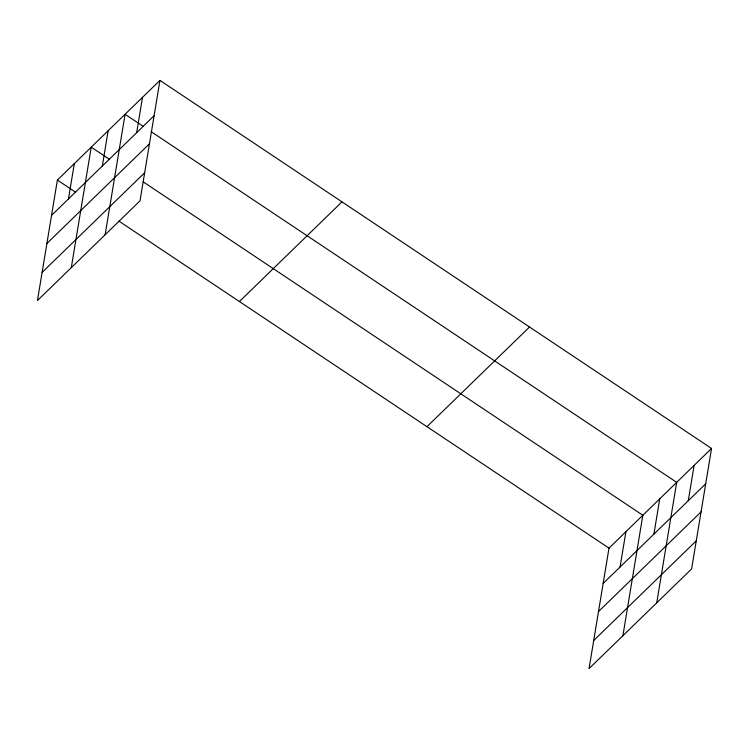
<?xml version="1.0" encoding="UTF-8"?>
<svg xmlns="http://www.w3.org/2000/svg" width="749" height="749" viewBox="0 0 749 749"><rect width="100%" height="100%" fill="white"/><g stroke="black" fill="none" stroke-linecap="round" stroke-linejoin="round"><path stroke-width="1.12" d="M159.949 80.386L57.392 180.06L37.45 300.527L140.007 200.854L159.949 80.386L711.55 448.473L691.608 568.94L589.051 668.614L608.993 548.146L711.55 448.473M68.468 198.944L74.32 163.619M71.295 267.636L91.238 147.169L109.541 159.378M102.313 166.053L108.156 130.719M105.141 234.746L125.083 114.279L143.377 126.487M136.664 132.657L142.516 97.333M620.069 567.03L625.911 531.696M622.896 635.723L642.839 515.256L143.246 181.876M653.905 534.131L659.757 498.806M656.733 602.823L676.684 482.356L151.083 131.627M688.265 500.744L694.117 465.419M51.541 215.394L154.107 115.721M46.897 243.491L149.454 143.808M42.103 272.43L144.66 172.757M239.418 301.529L341.984 201.856M426.967 426.677L529.524 327.004M603.142 583.471L705.698 483.798M598.488 611.568L701.055 511.895M593.695 640.517L696.261 540.844M57.392 180.06L75.696 192.278M119.035 221.198L608.993 548.146"/></g></svg>
